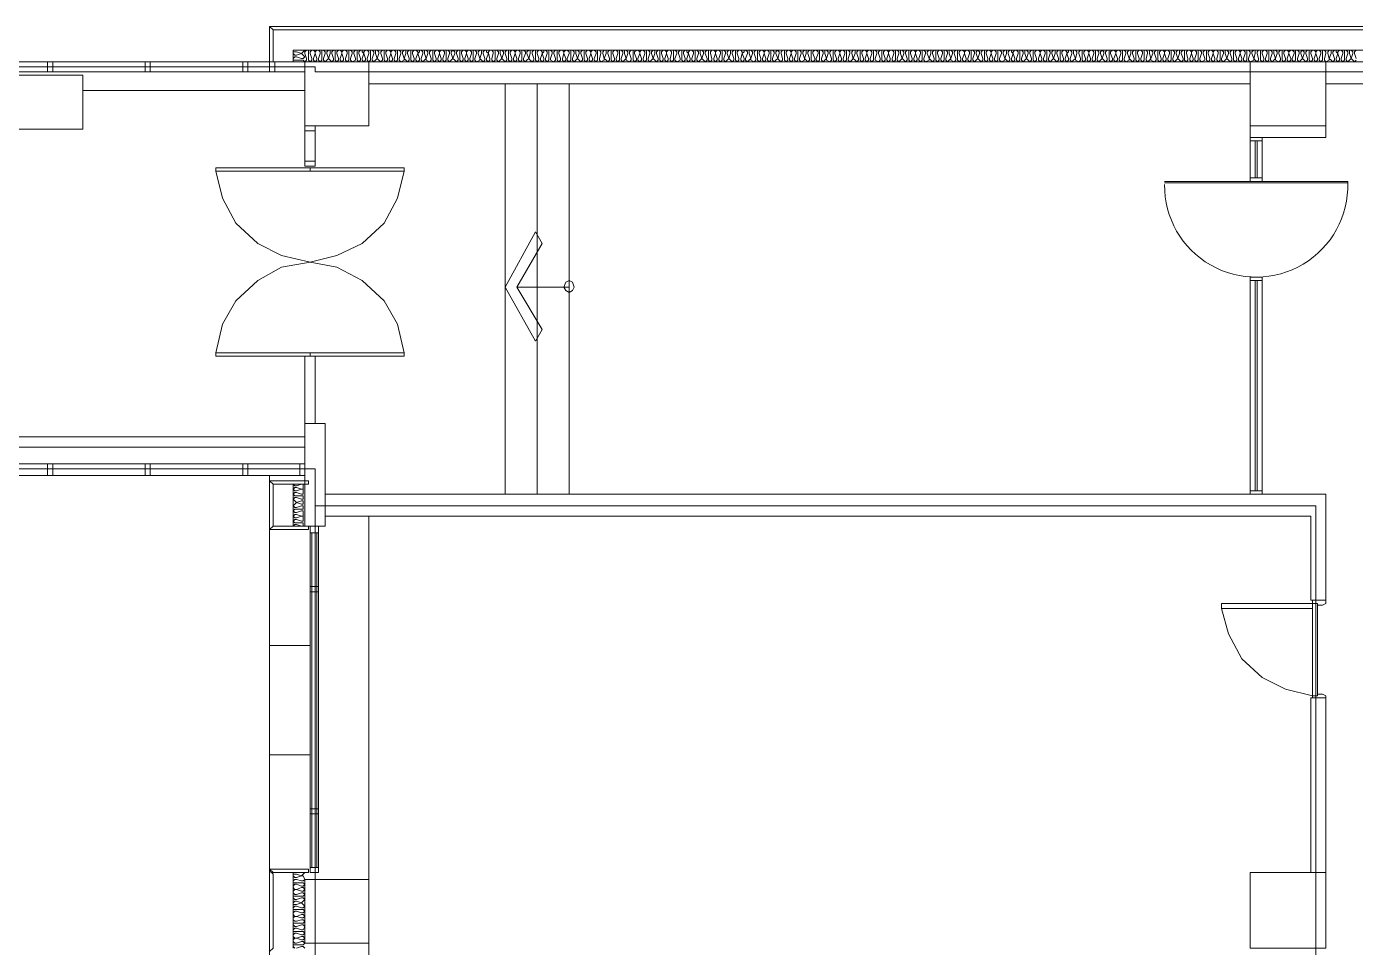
# Model space of a CAD drawing. Header units: millimetres. Extents: x -4020 to 126975, y -1911 to 106713.
# Drawn here: x 59774 to 72054, y 79642 to 88152 of the extents above; entities that cross this region are included whole.
import ezdxf

# ---------------------------------------------------------------- set-up
doc = ezdxf.new("R2010")
doc.units = ezdxf.units.MM
doc.layers.add('PDF_형상', color=7, linetype='Continuous')

msp = doc.modelspace()

# ---------------------------------------------------------------- linework, layer by layer
at = {"layer": 'PDF_형상', "lineweight": 5}
for points in [[(79819, 39389), (79819, 41798), (81995, 41798), (81995, 88152), (62020, 88152), (62020, 87826), (62020, 88152), (62051, 88121), (62051, 87826), (62051, 88121), (62020, 88152), (62020, 87826)], [(57465, 87826), (62346, 87826), (62331, 87842), (62315, 87842), (62269, 87842), (62253, 87842), (62238, 87842), (62238, 87857), (62253, 87873), (62269, 87873), (62315, 87857), (62331, 87857), (62346, 87873), (62331, 87888), (62315, 87904), (62269, 87888), (62253, 87888), (62238, 87904), (62238, 87919), (62253, 87919), (62269, 87919), (62315, 87904), (62331, 87919), (62346, 87935), (62331, 87919), (62315, 87904), (62269, 87919), (62253, 87919), (62238, 87919), (62238, 87904), (62253, 87888), (62269, 87888), (62315, 87904), (62331, 87888), (62346, 87873), (62331, 87857), (62315, 87857), (62269, 87873), (62253, 87873), (62238, 87857), (62238, 87842), (62253, 87842), (62269, 87842), (62315, 87842), (62331, 87842), (62346, 87826), (62362, 87842), (62362, 87857), (62346, 87904), (62346, 87919), (62362, 87935), (62378, 87935), (62378, 87919), (62378, 87904), (62378, 87857), (62378, 87842), (62393, 87826), (62409, 87842), (62409, 87857), (62393, 87904), (62393, 87919), (62409, 87935), (62424, 87935), (62440, 87919), (62440, 87904), (62440, 87919), (62455, 87935), (62471, 87935), (62486, 87919), (62486, 87904), (62471, 87857), (62471, 87842), (62486, 87826), (62502, 87842), (62502, 87857), (62502, 87904), (62502, 87919), (62502, 87935), (62517, 87935), (62533, 87919), (62533, 87904), (62517, 87857), (62517, 87842), (62533, 87826), (62549, 87842), (62564, 87857), (62549, 87904), (62549, 87919), (62564, 87935), (62580, 87935), (62580, 87919), (62580, 87904), (62564, 87857), (62580, 87842), (62595, 87826), (62611, 87842), (62611, 87857), (62595, 87904), (62595, 87919), (62611, 87935), (62626, 87935), (62626, 87919), (62626, 87904), (62626, 87857), (62626, 87842), (62642, 87826), (62657, 87842), (62657, 87857), (62642, 87904), (62642, 87919), (62657, 87935), (62673, 87935), (62688, 87919), (62688, 87904), (62688, 87919), (62704, 87935), (62720, 87935), (62735, 87919), (62735, 87904), (62720, 87857), (62720, 87842), (62735, 87826), (62751, 87842), (62751, 87857), (62751, 87904), (62751, 87919), (62751, 87935), (62766, 87935), (62782, 87919), (62782, 87904), (62766, 87857), (62766, 87842), (62782, 87826), (62813, 87842), (62813, 87857), (62797, 87904), (62797, 87919), (62813, 87935), (62828, 87935), (62828, 87919), (62828, 87904), (62828, 87857), (62828, 87842), (62844, 87826), (62859, 87842), (62859, 87857), (62844, 87904), (62844, 87919), (62859, 87935), (62875, 87935), (62875, 87919), (62891, 87904), (62891, 87919), (62906, 87935), (62922, 87935), (62937, 87919), (62937, 87904), (62922, 87857), (62922, 87842), (62937, 87826), (62953, 87842), (62953, 87857), (62953, 87904), (62953, 87919), (62953, 87935), (62968, 87935), (62984, 87919), (62984, 87904), (62968, 87857), (62968, 87842), (62984, 87826), (62999, 87842), (63015, 87857), (62999, 87904), (62999, 87919), (62999, 87935), (63015, 87935), (63030, 87919), (63030, 87904), (63015, 87857), (63030, 87842), (63046, 87826), (63062, 87842), (63062, 87857), (63046, 87904), (63046, 87919), (63062, 87935), (63077, 87935), (63077, 87919), (63077, 87904), (63077, 87857), (63077, 87842), (63093, 87826), (63108, 87842), (63108, 87857), (63093, 87904), (63093, 87919), (63108, 87935), (63124, 87935), (63139, 87919), (63139, 87904), (63139, 87919), (63155, 87935), (63170, 87935), (63186, 87919), (63186, 87904), (63170, 87857), (63170, 87842), (63186, 87826), (63201, 87842), (63201, 87857), (63201, 87904), (63201, 87919), (63201, 87935), (63217, 87935), (63233, 87919), (63233, 87904), (63217, 87857), (63217, 87842), (63233, 87826), (63264, 87842), (63264, 87857), (63248, 87904), (63248, 87919), (63264, 87935), (63279, 87935), (63279, 87919), (63279, 87904), (63264, 87857), (63279, 87842), (63295, 87826), (63310, 87842), (63310, 87857), (63295, 87904), (63295, 87919), (63310, 87935), (63326, 87935), (63326, 87919), (63326, 87904), (63326, 87857), (63326, 87842), (63341, 87826), (63357, 87842), (63357, 87857), (63341, 87904), (63341, 87919), (63357, 87935), (63372, 87935), (63388, 87919), (63388, 87904), (63404, 87919), (63404, 87935), (63419, 87935), (63435, 87919), (63435, 87904), (63419, 87857), (63419, 87842), (63435, 87826), (63450, 87842), (63466, 87857), (63450, 87904), (63450, 87919), (63450, 87935), (63466, 87935), (63481, 87919), (63481, 87904), (63466, 87857), (63466, 87842), (63497, 87826), (63512, 87842), (63512, 87857), (63497, 87904), (63497, 87919), (63512, 87935), (63528, 87935), (63528, 87919), (63528, 87904), (63528, 87857), (63528, 87842), (63543, 87826), (63559, 87842), (63559, 87857), (63543, 87904), (63543, 87919), (63559, 87935), (63575, 87935), (63590, 87919), (63590, 87904), (63590, 87919), (63606, 87935), (63621, 87935), (63637, 87919), (63637, 87904), (63621, 87857), (63621, 87842), (63637, 87826), (63652, 87842), (63652, 87857), (63652, 87904), (63652, 87919), (63652, 87935), (63668, 87935), (63683, 87919), (63683, 87904), (63668, 87857), (63668, 87842), (63683, 87826), (63699, 87842), (63714, 87857), (63699, 87904), (63699, 87919), (63714, 87935), (63730, 87919), (63730, 87904), (63714, 87857), (63730, 87842), (63746, 87826), (63761, 87842), (63761, 87857), (63746, 87904), (63746, 87919), (63761, 87935), (63777, 87935), (63777, 87919), (63777, 87904), (63777, 87857), (63777, 87842), (63792, 87826), (63808, 87842), (63808, 87857), (63792, 87904), (63792, 87919), (63808, 87935), (63823, 87935), (63839, 87919), (63839, 87904), (63839, 87919), (63854, 87935), (63870, 87935), (63885, 87919), (63885, 87904), (63870, 87857), (63870, 87842), (63885, 87826), (63901, 87842), (63901, 87857), (63901, 87904), (63901, 87919), (63901, 87935), (63916, 87935), (63932, 87919), (63932, 87904), (63916, 87857), (63916, 87842), (63932, 87826), (63963, 87842), (63963, 87857), (63948, 87904), (63948, 87919), (63963, 87935), (63979, 87935), (63979, 87919), (63979, 87904), (63963, 87857), (63979, 87842), (63994, 87826), (64010, 87842), (64010, 87857), (63994, 87904), (63994, 87919), (64010, 87935), (64025, 87935), (64025, 87919), (64041, 87904), (64041, 87919), (64056, 87935), (64072, 87935), (64087, 87919), (64087, 87904), (64072, 87857), (64072, 87842), (64087, 87826), (64103, 87842), (64103, 87857), (64103, 87904), (64103, 87919), (64103, 87935), (64119, 87935), (64134, 87919), (64134, 87904), (64119, 87857), (64119, 87842), (64134, 87826), (64150, 87842), (64165, 87857), (64150, 87904), (64150, 87919), (64150, 87935), (64165, 87935), (64181, 87919), (64181, 87904), (64165, 87857), (64181, 87842), (64196, 87826), (64212, 87842), (64212, 87857), (64196, 87904), (64196, 87919), (64212, 87935), (64227, 87935), (64227, 87919), (64227, 87904), (64227, 87857), (64227, 87842), (64243, 87826), (64258, 87842), (64258, 87857), (64243, 87904), (64243, 87919), (64258, 87935), (64274, 87935), (64290, 87919), (64290, 87904), (64290, 87919), (64305, 87935), (64321, 87935), (64336, 87919), (64336, 87904), (64321, 87857), (64321, 87842), (64336, 87826), (64352, 87842), (64352, 87857), (64352, 87904), (64352, 87919), (64352, 87935), (64367, 87935), (64383, 87919), (64383, 87904), (64367, 87857), (64367, 87842), (64383, 87826), (64398, 87842), (64414, 87857), (64398, 87904), (64398, 87919), (64414, 87935), (64429, 87935), (64429, 87919), (64429, 87904), (64414, 87857), (64429, 87842), (64445, 87826), (64461, 87842), (64461, 87857), (64445, 87904), (64445, 87919), (64461, 87935), (64476, 87935), (64476, 87919), (64476, 87904), (64476, 87857), (64476, 87842), (64492, 87826), (64507, 87842), (64507, 87857), (64492, 87904), (64492, 87919), (64507, 87935), (64523, 87935), (64538, 87919), (64538, 87904), (64554, 87919), (64554, 87935), (64569, 87935), (64585, 87919), (64585, 87904), (64569, 87857), (64569, 87842), (64585, 87826), (64600, 87842), (64600, 87857), (64600, 87904), (64600, 87919), (64600, 87935), (64616, 87935), (64632, 87919), (64632, 87904), (64616, 87857), (64616, 87842), (64647, 87826), (64663, 87842), (64663, 87857), (64647, 87904), (64647, 87919), (64663, 87935), (64678, 87935), (64678, 87919), (64678, 87904), (64678, 87857), (64678, 87842), (64694, 87826), (64709, 87842), (64709, 87857), (64694, 87904), (64694, 87919), (64709, 87935), (64725, 87935), (64740, 87919), (64740, 87904), (64740, 87919), (64756, 87935), (64771, 87935), (64787, 87919), (64787, 87904), (64771, 87857), (64771, 87842), (64787, 87826), (64803, 87842), (64803, 87857), (64803, 87904), (64803, 87919), (64803, 87935), (64818, 87935), (64834, 87919), (64834, 87904), (64818, 87857), (64818, 87842), (64834, 87826), (64849, 87842), (64865, 87857), (64849, 87904), (64849, 87919), (64849, 87935), (64865, 87935), (64880, 87919), (64880, 87904), (64865, 87857), (64880, 87842), (64896, 87826), (64911, 87842), (64911, 87857), (64896, 87904), (64896, 87919), (64911, 87935), (64927, 87935), (64927, 87919), (64927, 87904), (64927, 87857), (64927, 87842), (64942, 87826), (64958, 87842), (64958, 87857), (64942, 87904), (64942, 87919), (64958, 87935), (64974, 87935), (64989, 87919), (64989, 87904), (64989, 87919), (65005, 87935), (65020, 87935), (65036, 87919), (65036, 87904), (65020, 87857), (65020, 87842), (65036, 87826), (65051, 87842), (65051, 87857), (65051, 87904), (65051, 87919), (65051, 87935), (65067, 87935), (65082, 87919), (65082, 87904), (65067, 87857), (65067, 87842), (65082, 87826), (65113, 87842), (65113, 87857), (65098, 87904), (65098, 87919), (65113, 87935), (65129, 87935), (65129, 87919), (65129, 87904), (65113, 87857), (65129, 87842), (65145, 87826), (65160, 87842), (65160, 87857), (65145, 87904), (65145, 87919), (65160, 87935), (65176, 87935), (65176, 87919), (65176, 87904), (65176, 87857), (65176, 87842), (65191, 87826), (65207, 87842), (65207, 87857), (65191, 87904), (65191, 87919), (65207, 87935), (65222, 87935), (65238, 87919), (65238, 87904), (65222, 87857), (65222, 87842), (65238, 87826), (65253, 87842), (65253, 87857), (65253, 87904), (65253, 87919), (65253, 87935), (65269, 87935), (65284, 87919), (65284, 87904), (65269, 87857), (65269, 87842), (65284, 87826), (65300, 87842), (65316, 87857), (65300, 87904), (65300, 87919), (65300, 87935), (65316, 87935), (65331, 87919), (65331, 87904), (65316, 87857), (65316, 87842), (65347, 87826), (65362, 87842), (65362, 87857), (65347, 87904), (65347, 87919), (65362, 87935), (65378, 87935), (65378, 87919), (65378, 87904), (65378, 87857), (65378, 87842), (65393, 87826), (65409, 87842), (65409, 87857), (65393, 87904), (65393, 87919), (65409, 87935), (65424, 87935), (65440, 87919), (65440, 87904), (65440, 87919), (65455, 87935), (65471, 87935), (65487, 87919), (65487, 87904), (65471, 87857), (65471, 87842), (65487, 87826), (65502, 87842), (65502, 87857), (65502, 87904), (65502, 87919), (65502, 87935), (65518, 87935), (65533, 87919), (65533, 87904), (65518, 87857), (65518, 87842), (65533, 87826), (65549, 87842), (65564, 87857), (65549, 87904), (65549, 87919), (65564, 87935), (65580, 87935), (65580, 87919), (65580, 87904), (65564, 87857), (65580, 87842), (65595, 87826), (65611, 87842), (65611, 87857), (65595, 87904), (65595, 87919), (65611, 87935), (65626, 87935), (65626, 87919), (65626, 87904), (65626, 87857), (65626, 87842), (65642, 87826), (65657, 87842), (65657, 87857), (65642, 87904), (65642, 87919), (65657, 87935), (65673, 87935), (65689, 87919), (65689, 87904), (65689, 87919), (65704, 87935), (65720, 87935), (65735, 87919), (65735, 87904), (65720, 87857), (65720, 87842), (65735, 87826), (65751, 87842), (65751, 87857), (65751, 87904), (65751, 87919), (65751, 87935), (65766, 87935), (65782, 87919), (65782, 87904), (65766, 87857), (65766, 87842), (65782, 87826), (65813, 87842), (65813, 87857), (65797, 87904), (65797, 87919), (65813, 87935), (65828, 87935), (65828, 87919), (65828, 87904), (65828, 87857), (65828, 87842), (65844, 87826), (65860, 87842), (65860, 87857), (65844, 87904), (65844, 87919), (65860, 87935), (65875, 87935), (65875, 87919), (65891, 87904), (65891, 87919), (65906, 87935), (65922, 87935), (65937, 87919), (65937, 87904), (65922, 87857), (65922, 87842), (65937, 87826), (65953, 87842), (65953, 87857), (65953, 87904), (65953, 87919), (65953, 87935), (65968, 87935), (65984, 87919), (65984, 87904), (65968, 87857), (65968, 87842), (65984, 87826), (65999, 87842), (66015, 87857), (65999, 87904), (65999, 87919), (65999, 87935), (66015, 87935), (66031, 87919), (66031, 87904), (66015, 87857), (66031, 87842), (66046, 87826), (66062, 87842), (66062, 87857), (66046, 87904), (66046, 87919), (66062, 87935), (66077, 87935), (66077, 87919), (66077, 87904), (66077, 87857), (66077, 87842), (66093, 87826), (66108, 87842), (66108, 87857), (66093, 87904), (66093, 87919), (66108, 87935), (66124, 87935), (66139, 87919), (66139, 87904), (66139, 87919), (66155, 87935), (66170, 87935), (66186, 87919), (66186, 87904), (66170, 87857), (66170, 87842), (66186, 87826), (66202, 87842), (66202, 87857), (66202, 87904), (66202, 87919), (66202, 87935), (66217, 87935), (66233, 87919), (66233, 87904), (66217, 87857), (66217, 87842), (66233, 87826), (66248, 87842), (66264, 87857), (66248, 87904), (66248, 87919), (66264, 87935), (66279, 87935), (66279, 87919), (66279, 87904), (66264, 87857), (66279, 87842), (66295, 87826), (66310, 87842), (66310, 87857), (66295, 87904), (66295, 87919), (66310, 87935), (66326, 87935), (66326, 87919), (66326, 87904), (66326, 87857), (66326, 87842), (66341, 87826), (66357, 87842), (66357, 87857), (66341, 87904), (66341, 87919), (66357, 87935), (66373, 87935), (66388, 87919), (66388, 87904), (66404, 87919), (66404, 87935), (66419, 87935), (66435, 87919), (66435, 87904), (66419, 87857), (66419, 87842), (66435, 87826), (66450, 87842), (66466, 87857), (66450, 87904), (66450, 87919), (66450, 87935), (66466, 87935), (66481, 87919), (66481, 87904), (66466, 87857), (66466, 87842), (66497, 87826), (66512, 87842), (66512, 87857), (66497, 87904), (66497, 87919), (66512, 87935), (66528, 87935), (66528, 87919), (66528, 87904), (66528, 87857), (66528, 87842), (66544, 87826), (66559, 87842), (66559, 87857), (66544, 87904), (66544, 87919), (66559, 87935), (66575, 87935), (66590, 87919), (66590, 87904), (66590, 87919), (66606, 87935), (66621, 87935), (66637, 87919), (66637, 87904), (66621, 87857), (66621, 87842), (66637, 87826), (66652, 87842), (66652, 87857), (66652, 87904), (66652, 87919), (66652, 87935), (66668, 87935), (66683, 87919), (66683, 87904), (66668, 87857), (66668, 87842), (66683, 87826), (66699, 87842), (66715, 87857), (66699, 87904), (66699, 87919), (66715, 87935), (66730, 87919), (66730, 87904), (66715, 87857), (66730, 87842), (66746, 87826), (66761, 87842), (66761, 87857), (66746, 87904), (66746, 87919), (66761, 87935), (66777, 87935), (66777, 87919), (66777, 87904), (66777, 87857), (66777, 87842), (66792, 87826), (66808, 87842), (66808, 87857), (66792, 87904), (66792, 87919), (66808, 87935), (66823, 87935), (66839, 87919), (66839, 87904), (66839, 87919), (66854, 87935), (66870, 87935), (66886, 87919), (66886, 87904), (66870, 87857), (66870, 87842), (66886, 87826), (66901, 87842), (66901, 87857), (66901, 87904), (66901, 87919), (66901, 87935), (66917, 87935), (66932, 87919), (66932, 87904), (66917, 87857), (66917, 87842), (66932, 87826), (66963, 87842), (66963, 87857), (66948, 87904), (66948, 87919), (66963, 87935), (66979, 87935), (66979, 87919), (66979, 87904), (66963, 87857), (66979, 87842), (66994, 87826), (67010, 87842), (67010, 87857), (66994, 87904), (66994, 87919), (67010, 87935), (67025, 87935), (67025, 87919), (67025, 87904), (67025, 87857), (67025, 87842), (67041, 87826), (67057, 87842), (67057, 87857), (67041, 87904), (67041, 87919), (67057, 87935), (67072, 87935), (67088, 87919), (67088, 87904), (67072, 87857), (67072, 87842), (67088, 87826), (67103, 87842), (67103, 87857), (67103, 87904), (67103, 87919), (67103, 87935), (67119, 87935), (67134, 87919), (67134, 87904), (67119, 87857), (67119, 87842), (67134, 87826), (67150, 87842), (67165, 87857), (67150, 87904), (67150, 87919), (67150, 87935), (67165, 87935), (67181, 87919), (67181, 87904), (67165, 87857), (67165, 87842), (67196, 87826), (67212, 87842), (67212, 87857), (67196, 87904), (67196, 87919), (67212, 87935), (67228, 87935), (67228, 87919), (67228, 87904), (67228, 87857), (67228, 87842), (67243, 87826), (67259, 87842), (67259, 87857), (67243, 87904), (67243, 87919), (67259, 87935), (67274, 87935), (67290, 87919), (67290, 87904), (67290, 87919), (67305, 87935), (67321, 87935), (67336, 87919), (67336, 87904), (67321, 87857), (67321, 87842), (67336, 87826), (67352, 87842), (67352, 87857), (67352, 87904), (67352, 87919), (67352, 87935), (67367, 87935), (67383, 87919), (67383, 87904), (67367, 87857), (67367, 87842), (67383, 87826), (67399, 87842), (67414, 87857), (67399, 87904), (67399, 87919), (67414, 87935), (67430, 87935), (67430, 87919), (67430, 87904), (67414, 87857), (67430, 87842), (67445, 87826), (67461, 87842), (67461, 87857), (67445, 87904), (67445, 87919), (67461, 87935), (67476, 87935), (67476, 87919), (67476, 87904), (67476, 87857), (67476, 87842), (67492, 87826), (67507, 87842), (67507, 87857), (67492, 87904), (67492, 87919), (67507, 87935), (67523, 87935), (67538, 87919), (67538, 87904), (67538, 87919), (67554, 87935), (67569, 87935), (67585, 87919), (67585, 87904), (67569, 87857), (67569, 87842), (67585, 87826), (67601, 87842), (67601, 87857), (67601, 87904), (67601, 87919), (67601, 87935), (67616, 87935), (67632, 87919), (67632, 87904), (67616, 87857), (67616, 87842), (67647, 87826), (67663, 87842), (67663, 87857), (67647, 87904), (67647, 87919), (67663, 87935), (67678, 87935), (67678, 87919), (67678, 87904), (67678, 87857), (67678, 87842), (67694, 87826), (67709, 87842), (67709, 87857), (67694, 87904), (67694, 87919), (67709, 87935), (67725, 87935), (67740, 87919), (67740, 87904), (67740, 87919), (67756, 87935), (67772, 87935), (67787, 87919), (67787, 87904), (67772, 87857), (67772, 87842), (67787, 87826), (67803, 87842), (67803, 87857), (67803, 87904), (67803, 87919), (67803, 87935), (67818, 87935), (67834, 87919), (67834, 87904), (67818, 87857), (67818, 87842), (67834, 87826), (67849, 87842), (67865, 87857), (67849, 87904), (67849, 87919), (67849, 87935), (67865, 87935), (67880, 87919), (67880, 87904), (67865, 87857), (67880, 87842), (67896, 87826), (67911, 87842), (67911, 87857), (67896, 87904), (67896, 87919), (67911, 87935), (67927, 87935), (67927, 87919), (67927, 87904), (67927, 87857), (67927, 87842), (67943, 87826), (67958, 87842), (67958, 87857), (67943, 87904), (67943, 87919), (67958, 87935), (67974, 87935), (67989, 87919), (67989, 87904), (67989, 87919), (68005, 87935), (68020, 87935), (68036, 87919), (68036, 87904), (68020, 87857), (68020, 87842), (68036, 87826), (68051, 87842), (68051, 87857), (68051, 87904), (68051, 87919), (68051, 87935), (68067, 87935), (68082, 87919), (68082, 87904), (68067, 87857), (68067, 87842), (68082, 87826), (68114, 87842), (68114, 87857), (68098, 87904), (68098, 87919), (68114, 87935), (68129, 87935), (68129, 87919), (68129, 87904), (68114, 87857), (68129, 87842), (68145, 87826), (68160, 87842), (68160, 87857), (68145, 87904), (68145, 87919), (68160, 87935), (68176, 87935), (68176, 87919), (68176, 87904), (68176, 87857), (68176, 87842), (68191, 87826), (68207, 87842), (68207, 87857), (68191, 87904), (68191, 87919), (68207, 87935), (68222, 87935), (68238, 87919), (68238, 87904), (68222, 87857), (68222, 87842), (68238, 87826), (68253, 87842), (68253, 87857), (68253, 87904), (68253, 87919), (68253, 87935), (68269, 87935), (68285, 87919), (68285, 87904), (68269, 87857), (68269, 87842), (68285, 87826), (68300, 87842), (68316, 87857), (68300, 87904), (68300, 87919), (68300, 87935), (68316, 87935), (68331, 87919), (68331, 87904), (68316, 87857), (68316, 87842), (68347, 87826), (68362, 87842), (68362, 87857), (68347, 87904), (68347, 87919), (68362, 87935), (68378, 87935), (68378, 87919), (68378, 87904), (68378, 87857), (68378, 87842), (68393, 87826), (68409, 87842), (68409, 87857), (68393, 87904), (68393, 87919), (68409, 87935), (68424, 87935), (68440, 87919), (68440, 87904), (68440, 87919), (68456, 87935), (68471, 87935), (68487, 87919), (68487, 87904), (68471, 87857), (68471, 87842), (68487, 87826), (68502, 87842), (68502, 87857), (68502, 87904), (68502, 87919), (68502, 87935), (68518, 87935), (68533, 87919), (68533, 87904), (68518, 87857), (68518, 87842), (68533, 87826), (68549, 87842), (68564, 87857), (68549, 87904), (68549, 87919), (68564, 87935), (68580, 87919), (68580, 87904), (68564, 87857), (68580, 87842), (68595, 87826), (68611, 87842), (68611, 87857), (68595, 87904), (68595, 87919), (68611, 87935), (68627, 87935), (68627, 87919), (68627, 87904), (68627, 87857), (68627, 87842), (68642, 87826), (68658, 87842), (68658, 87857), (68642, 87904), (68642, 87919), (68658, 87935), (68673, 87935), (68689, 87919), (68689, 87904), (68689, 87919), (68704, 87935), (68720, 87935), (68735, 87919), (68735, 87904), (68720, 87857), (68720, 87842), (68735, 87826), (68751, 87842), (68751, 87857), (68751, 87904), (68751, 87919), (68751, 87935), (68766, 87935), (68782, 87919), (68782, 87904), (68766, 87857), (68766, 87842), (68782, 87826), (68813, 87842), (68813, 87857), (68798, 87904), (68798, 87919), (68813, 87935), (68829, 87935), (68829, 87919), (68829, 87904), (68813, 87857), (68829, 87842), (68844, 87826), (68860, 87842), (68860, 87857), (68844, 87904), (68844, 87919), (68860, 87935), (68875, 87935), (68875, 87919), (68891, 87904), (68891, 87919), (68906, 87935), (68922, 87935), (68937, 87919), (68937, 87904), (68922, 87857), (68922, 87842), (68937, 87826), (68953, 87842), (68953, 87857), (68953, 87904), (68953, 87919), (68953, 87935), (68969, 87935), (68984, 87919), (68984, 87904), (68969, 87857), (68969, 87842), (68984, 87826), (69000, 87842), (69015, 87857), (69000, 87904), (69000, 87919), (69000, 87935), (69015, 87935), (69031, 87919), (69031, 87904), (69015, 87857), (69031, 87842), (69046, 87826), (69062, 87842), (69062, 87857), (69046, 87904), (69046, 87919), (69062, 87935), (69077, 87935), (69077, 87919), (69077, 87904), (69077, 87857), (69077, 87842), (69093, 87826), (69108, 87842), (69108, 87857), (69093, 87904), (69093, 87919), (69108, 87935), (69124, 87935), (69140, 87919), (69140, 87904), (69140, 87919), (69155, 87935), (69171, 87935), (69186, 87919), (69186, 87904), (69171, 87857), (69171, 87842), (69186, 87826), (69202, 87842), (69202, 87857), (69202, 87904), (69202, 87919), (69202, 87935), (69217, 87935), (69233, 87919), (69233, 87904), (69217, 87857), (69217, 87842), (69233, 87826), (69248, 87842), (69264, 87857), (69248, 87904), (69248, 87919), (69264, 87935), (69279, 87935), (69279, 87919), (69279, 87904), (69264, 87857), (69279, 87842), (69295, 87826), (69310, 87842), (69310, 87857), (69295, 87904), (69295, 87919), (69310, 87935), (69326, 87935), (69326, 87919), (69326, 87904), (69326, 87857), (69326, 87842), (69342, 87826), (69357, 87842), (69357, 87857), (69342, 87904), (69342, 87919), (69357, 87935), (69373, 87935), (69388, 87919), (69388, 87904), (69404, 87919), (69404, 87935), (69419, 87935), (69435, 87919), (69435, 87904), (69419, 87857), (69419, 87842), (69435, 87826), (69450, 87842), (69466, 87857), (69450, 87904), (69450, 87919), (69450, 87935), (69466, 87935), (69481, 87919), (69481, 87904), (69466, 87857), (69466, 87842), (69497, 87826), (69513, 87842), (69513, 87857), (69497, 87904), (69497, 87919), (69513, 87935), (69528, 87935), (69528, 87919), (69528, 87904), (69528, 87857), (69528, 87842), (69544, 87826), (69559, 87842), (69559, 87857), (69544, 87904), (69544, 87919), (69559, 87935), (69575, 87935), (69590, 87919), (69590, 87904), (69590, 87919), (69606, 87935), (69621, 87935), (69637, 87919), (69637, 87904), (69621, 87857), (69621, 87842), (69637, 87826), (69652, 87842), (69652, 87857), (69652, 87904), (69652, 87919), (69652, 87935), (69668, 87935), (69684, 87919), (69684, 87904), (69668, 87857), (69668, 87842), (69684, 87826), (69699, 87842), (69715, 87857), (69699, 87904), (69699, 87919), (69715, 87935), (69730, 87919), (69730, 87904), (69715, 87857), (69730, 87842), (69746, 87826), (69761, 87842), (69761, 87857), (69746, 87904), (69746, 87919), (69761, 87935), (69777, 87935), (69777, 87919), (69777, 87904), (69777, 87857), (69777, 87842), (69792, 87826), (69808, 87842), (69808, 87857), (69792, 87904), (69792, 87919), (69808, 87935), (69823, 87935), (69839, 87919), (69839, 87904), (69839, 87919), (69855, 87935), (69870, 87935), (69886, 87919), (69886, 87904), (69870, 87857), (69870, 87842), (69886, 87826), (69901, 87842), (69901, 87857), (69901, 87904), (69901, 87919), (69901, 87935), (69917, 87935), (69932, 87919), (69932, 87904), (69917, 87857), (69917, 87842), (69932, 87826), (69963, 87842), (69963, 87857), (69948, 87904), (69948, 87919), (69963, 87935), (69979, 87935), (69979, 87919), (69979, 87904), (69963, 87857), (69979, 87842), (69994, 87826), (70010, 87842), (70010, 87857), (69994, 87904), (69994, 87919), (70010, 87935), (70026, 87935), (70026, 87919), (70026, 87904), (70026, 87857), (70026, 87842), (70041, 87826), (70057, 87842), (70057, 87857), (70041, 87904), (70041, 87919), (70057, 87935), (70072, 87935), (70088, 87919), (70088, 87904), (70072, 87857), (70072, 87842), (70088, 87826), (70103, 87842), (70103, 87857), (70103, 87904), (70103, 87919), (70103, 87935), (70119, 87935), (70134, 87919), (70134, 87904), (70119, 87857), (70119, 87842), (70134, 87826), (70150, 87842), (70165, 87857), (70150, 87904), (70150, 87919), (70150, 87935), (70165, 87935), (70181, 87919), (70181, 87904), (70165, 87857), (70165, 87842), (70197, 87826), (70212, 87842), (70212, 87857), (70197, 87904), (70197, 87919), (70212, 87935), (70228, 87935), (70228, 87919), (70228, 87904), (70228, 87857), (70228, 87842), (70243, 87826), (70259, 87842), (70259, 87857), (70243, 87904), (70243, 87919), (70259, 87935), (70274, 87935), (70290, 87919), (70290, 87904), (70290, 87919), (70305, 87935), (70321, 87935), (70336, 87919), (70336, 87904), (70321, 87857), (70321, 87842), (70336, 87826), (70352, 87842), (70352, 87857), (70352, 87904), (70352, 87919), (70352, 87935), (70368, 87935), (70383, 87919), (70383, 87904), (70368, 87857), (70368, 87842), (70383, 87826), (70399, 87842), (70414, 87857), (70399, 87904), (70399, 87919), (70414, 87935), (70430, 87935), (70430, 87919), (70430, 87904), (70414, 87857), (70430, 87842), (70445, 87826), (70461, 87842), (70461, 87857), (70445, 87904), (70445, 87919), (70461, 87935), (70476, 87935), (70476, 87919), (70476, 87904), (70476, 87857), (70476, 87842), (70492, 87826), (70507, 87842), (70507, 87857), (70492, 87904), (70492, 87919), (70507, 87935), (70523, 87935), (70539, 87919), (70539, 87904), (70539, 87919), (70554, 87935), (70570, 87935), (70585, 87919), (70585, 87904), (70570, 87857), (70570, 87842), (70585, 87826), (70601, 87842), (70601, 87857), (70601, 87904), (70601, 87919), (70601, 87935), (70616, 87935), (70632, 87919), (70632, 87904), (70616, 87857), (70616, 87842), (70632, 87826), (70663, 87842), (70663, 87857), (70647, 87904), (70647, 87919), (70663, 87935), (70678, 87935), (70678, 87919), (70678, 87904), (70678, 87857), (70678, 87842), (70694, 87826), (70710, 87842), (70710, 87857), (70694, 87904), (70694, 87919), (70710, 87935), (70725, 87935), (70741, 87919), (70741, 87904), (70741, 87919), (70756, 87935), (70772, 87935), (70787, 87919), (70787, 87904), (70772, 87857), (70772, 87842), (70787, 87826), (70803, 87842), (70803, 87857), (70803, 87904), (70803, 87919), (70803, 87935), (70818, 87935), (70834, 87919), (70834, 87904), (70818, 87857), (70818, 87842), (70834, 87826), (70849, 87842), (70865, 87857), (70849, 87904), (70849, 87919), (70849, 87935), (70865, 87935), (70881, 87919), (70881, 87904), (70865, 87857), (70881, 87842), (70896, 87826), (70912, 87842), (70912, 87857), (70896, 87904), (70896, 87919), (70912, 87935), (70927, 87935), (70927, 87919), (70927, 87904), (70927, 87857), (70927, 87842), (70943, 87826), (70958, 87842), (70958, 87857), (70943, 87904), (70943, 87919), (70958, 87935), (70974, 87935), (70989, 87919), (70989, 87904), (70989, 87919), (71005, 87935), (71020, 87935), (71036, 87919), (71036, 87904), (71020, 87857), (71020, 87842), (71036, 87826), (71052, 87842), (71052, 87857), (71052, 87904), (71052, 87919), (71052, 87935), (71067, 87935), (71083, 87919), (71083, 87904), (71067, 87857), (71067, 87842), (71083, 87826), (71114, 87842), (71114, 87857), (71098, 87904), (71098, 87919), (71114, 87935), (71129, 87935), (71129, 87919), (71129, 87904), (71114, 87857), (71129, 87842), (71145, 87826), (71160, 87842), (71160, 87857), (71145, 87904), (71145, 87919), (71160, 87935), (71176, 87935), (71176, 87919), (71176, 87904), (71176, 87857), (71176, 87842), (71191, 87826), (71207, 87842), (71207, 87857), (71191, 87904), (71191, 87919), (71207, 87935), (71222, 87935), (71238, 87919), (71238, 87904), (71222, 87857), (71222, 87842), (71238, 87826), (71254, 87842), (71254, 87857), (71254, 87904), (71254, 87919), (71254, 87935), (71269, 87935), (71285, 87919), (71285, 87904), (71269, 87857), (71269, 87842), (71285, 87826), (71300, 87842), (71316, 87857), (71300, 87904), (71300, 87919), (71300, 87935), (71316, 87935), (71331, 87919), (71331, 87904), (71316, 87857), (71316, 87842), (71347, 87826), (71362, 87842), (71362, 87857), (71347, 87904), (71347, 87919), (71362, 87935), (71378, 87935), (71378, 87919), (71378, 87904), (71378, 87857), (71378, 87842), (71393, 87826), (71409, 87842), (71409, 87857), (71393, 87904), (71393, 87919), (71409, 87935), (71425, 87935), (71440, 87919), (71440, 87904), (71440, 87919), (71456, 87935), (71471, 87935), (71487, 87919), (71487, 87904), (71471, 87857), (71471, 87842), (71487, 87826), (71502, 87842), (71502, 87857), (71502, 87904), (71502, 87919), (71502, 87935), (71518, 87935), (71533, 87919), (71533, 87904), (71518, 87857), (71518, 87842), (71533, 87826), (71549, 87842), (71564, 87857), (71549, 87904), (71549, 87919), (71564, 87935), (71580, 87919), (71580, 87904), (71564, 87857), (71580, 87842), (71596, 87826), (71611, 87842), (71611, 87857), (71596, 87904), (71596, 87919), (71611, 87935), (71627, 87935), (71627, 87919), (71627, 87904), (71627, 87857), (71627, 87842), (71642, 87826), (71658, 87842), (71658, 87857), (71642, 87904), (71642, 87919), (71658, 87935), (71673, 87935), (71689, 87919), (71689, 87904), (71689, 87919), (71704, 87935), (71720, 87935), (71735, 87919), (71735, 87904), (71720, 87857), (71720, 87842), (71735, 87826), (71751, 87842), (71751, 87857), (71751, 87904), (71751, 87919), (71751, 87935), (71767, 87935), (71782, 87919), (71782, 87904), (71767, 87857), (71767, 87842), (71782, 87826), (71813, 87842), (71813, 87857), (71798, 87904), (71798, 87919), (71813, 87935), (71829, 87935), (71829, 87919), (71829, 87904), (71813, 87857), (71829, 87842), (71844, 87826), (71860, 87842), (71860, 87857), (71844, 87904), (71844, 87919), (71860, 87935), (71875, 87935), (71875, 87919), (71891, 87904), (71891, 87919), (71906, 87935), (71922, 87935), (71938, 87919), (71938, 87904), (71922, 87857), (71922, 87842), (71938, 87826), (71953, 87842), (71953, 87857), (71953, 87904), (71953, 87919), (71953, 87935), (71969, 87935), (71984, 87919), (71984, 87904), (71969, 87857), (71969, 87842), (71984, 87826), (72000, 87842), (72015, 87857), (72000, 87904), (72000, 87919), (72000, 87935), (72015, 87935), (72031, 87919), (72031, 87904), (72015, 87857), (72031, 87842), (72046, 87826), (72062, 87842)], [(81140, 86598), (81140, 87935), (73539, 87935), (73539, 87624), (72295, 87624), (72295, 87935), (62238, 87935), (62238, 87826)], [(72062, 87857), (72046, 87904), (72046, 87919), (72062, 87935)], [(71782, 87624), (72295, 87624), (72295, 87826), (62346, 87826), (62346, 87235), (62937, 87235), (62937, 87826)], [(71083, 87826), (71083, 87126), (71782, 87126), (71782, 87826)], [(62440, 46073), (62440, 49773), (62440, 51172), (62440, 56270), (62440, 57669), (62440, 61229), (62440, 64975), (62440, 72483), (62440, 83722), (62440, 84064), (52258, 84064), (52258, 87779), (62440, 87779), (62440, 87733), (74083, 87733), (80938, 87733), (80938, 79976), (80938, 72483), (80938, 64975), (80938, 53721), (80938, 42202)], [(74083, 42202), (74083, 53721), (74083, 64975), (74083, 72483), (74083, 79976), (74083, 87733), (62440, 87733), (62440, 87779), (52258, 87779), (52258, 84064), (62440, 84064), (62440, 83722), (71689, 83722), (71689, 72483), (71689, 64975), (70197, 64975), (70197, 61229), (70197, 57669), (70197, 49773), (71689, 49773), (71689, 42218)], [(57434, 87733), (62346, 87733)], [(60295, 87562), (62346, 87562)], [(62937, 87624), (71083, 87624)], [(64196, 87624), (64196, 83831)], [(64492, 87624), (64492, 83831)], [(64787, 87624), (64787, 83831)], [(62346, 87189), (62346, 86909)], [(62440, 87189), (62440, 86909)], [(70290, 86722), (71083, 86722), (71083, 87126), (71083, 86987)], [(71083, 87126), (71191, 87126)], [(71191, 87095), (71083, 87095)], [(71129, 87033), (71129, 86753), (71129, 87095)], [(71145, 87033), (71145, 86753), (71145, 87095)], [(61523, 86816), (61585, 86567), (61709, 86334), (61911, 86147), (62129, 86038), (62393, 85976), (62129, 85930), (61911, 85805), (61709, 85619), (61585, 85401), (61523, 85137)], [(63264, 85137), (63201, 85401), (63077, 85619), (62875, 85805), (62642, 85930), (62393, 85976), (62642, 86038), (62875, 86147), (63077, 86334), (63201, 86567), (63264, 86816)], [(71191, 86722), (71984, 86722), (71984, 86707), (70290, 86707)], [(71083, 86753), (71191, 86753)], [(64787, 85743), (64305, 85743)], [(71191, 85805), (71083, 85805)], [(71129, 85805), (71129, 83862)], [(71145, 85805), (71145, 83862)], [(62346, 85106), (62346, 84484)], [(62440, 85106), (62440, 84484)], [(58491, 84360), (62346, 84360)], [(58491, 84266), (62346, 84266)], [(56579, 84002), (62346, 84002)], [(56611, 84111), (62346, 84111)], [(67772, 39389), (67772, 41798), (62020, 41798), (62020, 84002)], [(62533, 83629), (71642, 83629), (71642, 82852), (71782, 82852), (71782, 83831), (62533, 83831)], [(71083, 83862), (71191, 83862)], [(62393, 80333), (62393, 83536)], [(62471, 80333), (62471, 83536)], [(62937, 64680), (62937, 83629)], [(62409, 80380), (62409, 83473)], [(62455, 80380), (62455, 83473)], [(70818, 82774), (70881, 82541), (71005, 82308), (71191, 82137), (71409, 82028), (71658, 81966), (71658, 82774)], [(71689, 82852), (71658, 82852), (71658, 82821), (71704, 82821), (71704, 82805), (71751, 82805), (71782, 82821), (71782, 82852)], [(71704, 82805), (71704, 81981)], [(62393, 82432), (62020, 82432)], [(71782, 80333), (71782, 81950), (71642, 81950), (71642, 80333)], [(71689, 81950), (71658, 81950), (71658, 81966), (71704, 81966), (71704, 81981), (71751, 81981), (71782, 81966), (71782, 81950)], [(62393, 81422), (62020, 81422)], [(62238, 79634), (62238, 80333)], [(62253, 79634), (62238, 79649), (62238, 79665), (62253, 79665), (62269, 79665), (62315, 79665), (62331, 79665), (62346, 79681), (62331, 79696), (62315, 79696), (62269, 79681), (62253, 79681), (62238, 79696), (62238, 79712), (62253, 79727), (62269, 79727), (62253, 79727), (62238, 79743), (62238, 79758), (62253, 79774), (62269, 79774), (62315, 79758), (62331, 79758), (62346, 79774), (62331, 79789), (62315, 79789), (62269, 79789), (62253, 79789), (62238, 79789), (62238, 79805), (62253, 79820), (62269, 79820), (62315, 79805), (62331, 79805), (62346, 79836), (62331, 79852), (62315, 79852), (62269, 79836), (62253, 79836), (62238, 79852), (62238, 79867), (62253, 79867), (62269, 79867), (62315, 79867), (62331, 79867), (62346, 79883), (62331, 79898), (62315, 79898), (62269, 79883), (62253, 79883), (62238, 79898), (62238, 79914), (62253, 79929), (62269, 79929), (62253, 79929), (62238, 79945), (62238, 79960), (62253, 79976), (62269, 79976), (62315, 79960), (62331, 79960), (62346, 79976), (62331, 79991), (62315, 79991), (62269, 79991), (62253, 79991), (62238, 79991), (62238, 80007), (62253, 80023), (62269, 80023), (62315, 80007), (62331, 80007), (62346, 80023), (62331, 80038), (62315, 80054), (62269, 80038), (62253, 80038), (62238, 80038), (62238, 80054), (62253, 80069), (62269, 80069), (62315, 80054), (62331, 80069), (62346, 80085), (62331, 80100), (62315, 80100), (62269, 80085), (62253, 80085), (62238, 80100), (62238, 80116), (62253, 80116), (62269, 80116), (62315, 80116), (62331, 80116), (62346, 80131), (62331, 80147), (62315, 80147), (62269, 80131), (62253, 80131), (62238, 80147), (62238, 80162), (62253, 80178), (62269, 80178), (62253, 80178), (62238, 80194), (62238, 80209), (62253, 80225), (62269, 80225), (62315, 80209), (62331, 80209), (62346, 80225), (62331, 80240), (62315, 80240), (62269, 80240), (62253, 80240), (62238, 80240), (62238, 80256), (62253, 80271), (62269, 80271), (62315, 80256), (62331, 80256), (62346, 80271), (62331, 80302), (62315, 80302), (62269, 80287), (62253, 80287), (62238, 80302), (62238, 80318), (62253, 80318), (62269, 80318), (62315, 80302), (62331, 80318), (62346, 80333)], [(62937, 80271), (62346, 80271), (62346, 79681), (62937, 79681)], [(62346, 79634), (62331, 79649), (62315, 79649), (62269, 79634)]]:
    msp.add_lwpolyline(points, dxfattribs=at)
for points in [[(72311, 88152), (72280, 88121), (62051, 88121), (62020, 88152)], [(59968, 87733), (59968, 87826), (60015, 87826), (60015, 87733)], [(60870, 87733), (60870, 87826), (60916, 87826), (60916, 87733)], [(61771, 87733), (61771, 87826), (61818, 87826), (61818, 87733)], [(62020, 87733), (62020, 87826), (62067, 87826), (62067, 87733)], [(62346, 87235), (62346, 87826), (62937, 87826), (62937, 87235)], [(62440, 87904), (62424, 87857), (62424, 87842), (62440, 87826), (62455, 87842), (62455, 87857)], [(62688, 87904), (62673, 87857), (62673, 87842), (62688, 87826), (62704, 87842), (62704, 87857)], [(62891, 87904), (62875, 87857), (62875, 87842), (62891, 87826), (62906, 87842), (62906, 87857)], [(63139, 87904), (63124, 87857), (63124, 87842), (63139, 87826), (63155, 87842), (63155, 87857)], [(63388, 87904), (63372, 87857), (63372, 87842), (63388, 87826), (63404, 87842), (63404, 87857)], [(63590, 87904), (63575, 87857), (63575, 87842), (63590, 87826), (63606, 87842), (63606, 87857)], [(63839, 87904), (63823, 87857), (63823, 87842), (63839, 87826), (63854, 87842), (63854, 87857)], [(64041, 87904), (64025, 87857), (64025, 87842), (64041, 87826), (64056, 87842), (64056, 87857)], [(64290, 87904), (64274, 87857), (64274, 87842), (64290, 87826), (64305, 87842), (64305, 87857)], [(64538, 87904), (64523, 87857), (64523, 87842), (64538, 87826), (64554, 87842), (64554, 87857)], [(64740, 87904), (64725, 87857), (64725, 87842), (64740, 87826), (64756, 87842), (64756, 87857)], [(64989, 87904), (64974, 87857), (64974, 87842), (64989, 87826), (65005, 87842), (65005, 87857)], [(65440, 87904), (65424, 87857), (65424, 87842), (65440, 87826), (65455, 87842), (65455, 87857)], [(65689, 87904), (65673, 87857), (65673, 87842), (65689, 87826), (65704, 87842), (65704, 87857)], [(65891, 87904), (65875, 87857), (65875, 87842), (65891, 87826), (65906, 87842), (65906, 87857)], [(66139, 87904), (66124, 87857), (66124, 87842), (66139, 87826), (66155, 87842), (66155, 87857)], [(66388, 87904), (66373, 87857), (66373, 87842), (66388, 87826), (66404, 87842), (66404, 87857)], [(66590, 87904), (66575, 87857), (66575, 87842), (66590, 87826), (66606, 87842), (66606, 87857)], [(66839, 87904), (66823, 87857), (66823, 87842), (66839, 87826), (66854, 87842), (66854, 87857)], [(67290, 87904), (67274, 87857), (67274, 87842), (67290, 87826), (67305, 87842), (67305, 87857)], [(67538, 87904), (67523, 87857), (67523, 87842), (67538, 87826), (67554, 87842), (67554, 87857)], [(67740, 87904), (67725, 87857), (67725, 87842), (67740, 87826), (67756, 87842), (67756, 87857)], [(67989, 87904), (67974, 87857), (67974, 87842), (67989, 87826), (68005, 87842), (68005, 87857)], [(68440, 87904), (68424, 87857), (68424, 87842), (68440, 87826), (68456, 87842), (68456, 87857)], [(68689, 87904), (68673, 87857), (68673, 87842), (68689, 87826), (68704, 87842), (68704, 87857)], [(68891, 87904), (68875, 87857), (68875, 87842), (68891, 87826), (68906, 87842), (68906, 87857)], [(69140, 87904), (69124, 87857), (69124, 87842), (69140, 87826), (69155, 87842), (69155, 87857)], [(69388, 87904), (69373, 87857), (69373, 87842), (69388, 87826), (69404, 87842), (69404, 87857)], [(69590, 87904), (69575, 87857), (69575, 87842), (69590, 87826), (69606, 87842), (69606, 87857)], [(69839, 87904), (69823, 87857), (69823, 87842), (69839, 87826), (69855, 87842), (69855, 87857)], [(70290, 87904), (70274, 87857), (70274, 87842), (70290, 87826), (70305, 87842), (70305, 87857)], [(70539, 87904), (70523, 87857), (70523, 87842), (70539, 87826), (70554, 87842), (70554, 87857)], [(70741, 87904), (70725, 87857), (70725, 87842), (70741, 87826), (70756, 87842), (70756, 87857)], [(70989, 87904), (70974, 87857), (70974, 87842), (70989, 87826), (71005, 87842), (71005, 87857)], [(71782, 87235), (71083, 87235), (71083, 87826), (71782, 87826)], [(71440, 87904), (71425, 87857), (71425, 87842), (71440, 87826), (71456, 87842), (71456, 87857)], [(71689, 87904), (71673, 87857), (71673, 87842), (71689, 87826), (71704, 87842), (71704, 87857)], [(71891, 87904), (71875, 87857), (71875, 87842), (71891, 87826), (71906, 87842), (71906, 87857)], [(59688, 87702), (60295, 87702), (60295, 87204), (59688, 87204)], [(62346, 87189), (62346, 87235), (62440, 87235), (62440, 87189)], [(71083, 86722), (71191, 86722), (71191, 87126), (71083, 87126)], [(62393, 86847), (61523, 86847), (61523, 86816), (62393, 86816)], [(62346, 86862), (62346, 86909), (62440, 86909), (62440, 86862)], [(62393, 86847), (63264, 86847), (63264, 86816), (62393, 86816)], [(64538, 85354), (64305, 85743), (64538, 86147), (64476, 86256), (64196, 85743), (64476, 85246)], [(64740, 85743), (64756, 85712), (64787, 85696), (64818, 85712), (64834, 85743), (64818, 85790), (64787, 85805), (64756, 85790)], [(71083, 83831), (71191, 83831), (71191, 85836), (71083, 85836)], [(62393, 85106), (61523, 85106), (61523, 85137), (62393, 85137)], [(62393, 85106), (63264, 85106), (63264, 85137), (62393, 85137)], [(62346, 84484), (62346, 83536), (62533, 83536), (62533, 84484)], [(59968, 84111), (59968, 84002), (60015, 84002), (60015, 84111)], [(60870, 84111), (60870, 84002), (60916, 84002), (60916, 84111)], [(61771, 84111), (61771, 84002), (61818, 84002), (61818, 84111)], [(62300, 84111), (62300, 84002), (62346, 84002), (62346, 84111)], [(62051, 83924), (62020, 83955), (62378, 83955), (62378, 83924)], [(62051, 83536), (62020, 83505), (62020, 83955), (62051, 83924)], [(62051, 83924), (62020, 83955), (62378, 83955), (62378, 83924)], [(62269, 83909), (62315, 83924), (62331, 83924), (62331, 83909), (62331, 83893), (62331, 83878), (62315, 83878), (62269, 83893), (62253, 83893), (62238, 83878), (62253, 83862), (62269, 83862), (62315, 83878), (62331, 83878), (62331, 83862), (62331, 83847), (62331, 83831), (62315, 83831), (62269, 83847), (62253, 83847), (62238, 83831), (62253, 83815), (62269, 83815), (62315, 83815), (62331, 83815), (62331, 83800), (62331, 83784), (62315, 83784), (62269, 83800), (62253, 83800), (62238, 83784), (62253, 83769), (62269, 83753), (62253, 83738), (62238, 83722), (62253, 83707), (62269, 83707), (62315, 83722), (62331, 83722), (62331, 83707), (62331, 83691), (62315, 83691), (62269, 83691), (62253, 83691), (62238, 83676), (62253, 83660), (62269, 83660), (62315, 83676), (62331, 83676), (62331, 83660), (62331, 83644), (62331, 83629), (62315, 83629), (62269, 83644), (62253, 83644), (62238, 83629), (62253, 83613), (62269, 83613), (62315, 83629), (62331, 83629), (62331, 83613), (62331, 83598), (62331, 83582), (62315, 83582), (62269, 83598), (62253, 83598), (62238, 83582), (62253, 83567), (62269, 83567), (62315, 83567), (62331, 83567), (62331, 83551), (62331, 83536), (62315, 83536), (62269, 83551), (62253, 83551), (62238, 83536), (62238, 83924), (62253, 83909)], [(62269, 83753), (62315, 83738), (62331, 83738), (62331, 83753), (62331, 83769), (62315, 83769)], [(62440, 83722), (71689, 83722), (71689, 72483), (62440, 72483), (62440, 64975), (70197, 64975), (71689, 64975), (71689, 72483), (62440, 72483)], [(62051, 83536), (62020, 83505), (62378, 83505), (62378, 83536)], [(62471, 83473), (62471, 83536), (62393, 83536), (62393, 83473)], [(62471, 82929), (62471, 82976), (62393, 82976), (62393, 82929)], [(71658, 82821), (70818, 82821), (70818, 82774), (71658, 82774)], [(62471, 80877), (62471, 80924), (62393, 80924), (62393, 80877)], [(62051, 80333), (62020, 80365), (62378, 80365), (62378, 80333)], [(62051, 79634), (62020, 79603), (62020, 80349), (62051, 80318)], [(62471, 80333), (62471, 80380), (62393, 80380), (62393, 80333)], [(71782, 80333), (71083, 80333), (71083, 79634), (71782, 79634)], [(62269, 80178), (62315, 80162), (62331, 80162), (62346, 80178), (62331, 80194), (62315, 80194)], [(62346, 79681), (62937, 79681), (62937, 80271), (62346, 80271)], [(62269, 79929), (62315, 79914), (62331, 79914), (62346, 79929), (62331, 79945), (62315, 79945)], [(62269, 79727), (62315, 79712), (62331, 79712), (62346, 79727), (62331, 79743), (62315, 79743)]]:
    msp.add_lwpolyline(points, close=True, dxfattribs=at)
msp.add_arc((71137, 86684), 847, 179.4838, 1.5675, dxfattribs=at)

doc.saveas('drawing.dxf')
